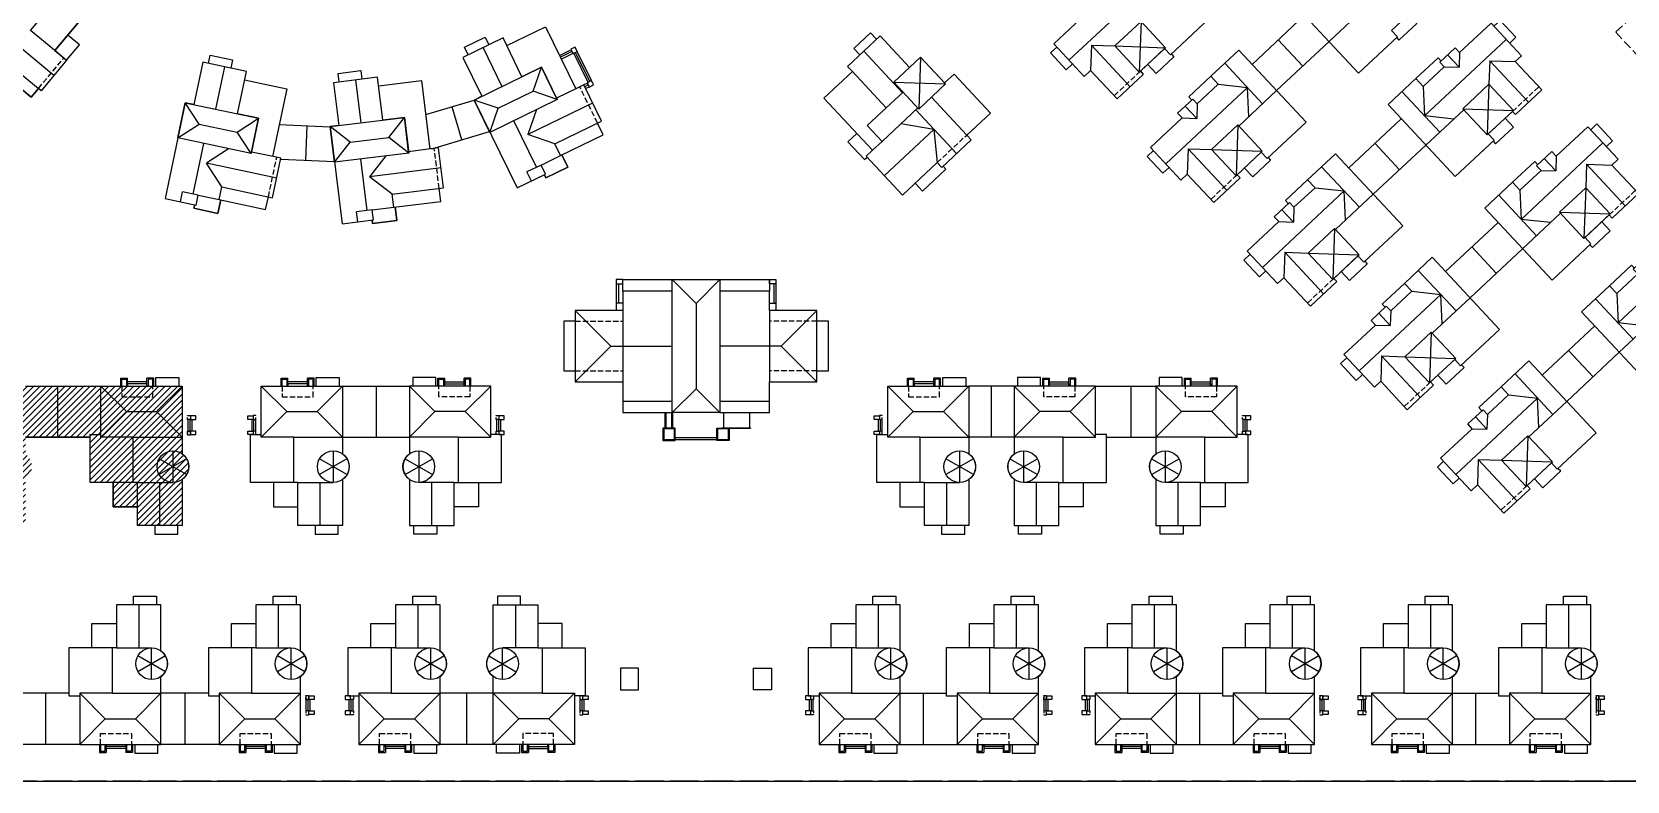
# Model space of a CAD drawing. Extents: x -34815 to 81416, y -425322 to 67478.
# Drawn here: x 2161 to 4911, y -183265 to -181974 of the extents above; entities that cross this region are included whole.
import ezdxf

# ---------------------------------------------------------------- set-up
doc = ezdxf.new("R2010")
doc.units = 0
doc.header["$LTSCALE"] = 1000
doc.header["$MEASUREMENT"] = 0
doc.linetypes.add('DASH', pattern=[0.35, 0.25, -0.1])
doc.linetypes.add('DOTE', pattern=[2.42, 2, -0.2, 0.02, -0.2])
doc.layers.add('WALL', color=2, linetype='Continuous', lineweight=25)
doc.layers.add('坯担层', color=7, linetype='Continuous')

# ---------------------------------------------------------------- blocks, each defined once
blk = doc.blocks.new('jhjuuoiuo')
at = {"color": 5, "linetype": 'DASH', "ltscale": 5}
for p, q in [((527267, 378600), (513530, 365765)), ((513530, 365765), (540359, 337048))]:
    blk.add_line(p, q, dxfattribs=at)
at = {"color": 1, "linetype": 'DOTE', "ltscale": 2}
blk.add_line((642529, 261687), (179160, 261687), dxfattribs=at)
at = {"color": 9, "linetype": 'Continuous'}
blk.add_line((274360, 261687), (551860, 261687), dxfattribs=at)
at = {"layer": 'WALL', "color": 5}
for p, q in [((440630, 363961), (440510, 360428)), ((446023, 358189), (440630, 363961)), ((440630, 363961), (443880, 363851)), ((368290, 363299), (366700, 362522)), ((368408, 363057), (366818, 362279)), ((368527, 362814), (366937, 362037)), ((370638, 358793), (368659, 362840)), ((370880, 358911), (368902, 362958)), ((371123, 359030), (369144, 363077)), ((496025, 361796), (495915, 358546)), ((501418, 356024), (496025, 361796)), ((496025, 361796), (499559, 361676)), ((370547, 358682), (370035, 358431)), ((370158, 358180), (370670, 358430)), ((370277, 357937), (370789, 358187)), ((370547, 358682), (370789, 358187)), ((454079, 349567), (453959, 346033)), ((459472, 343794), (454079, 349567)), ((454079, 349567), (457329, 349456)), ((509474, 347401), (509364, 344151)), ((514867, 341629), (509474, 347401)), ((509474, 347401), (513008, 347281)), ((467528, 335172), (467408, 331638)), ((472921, 329399), (467528, 335172)), ((467528, 335172), (470778, 335061)), ((480977, 320777), (480857, 317243)), ((486370, 315004), (480977, 320777)), ((480977, 320777), (484227, 320666)), ((306610, 316587), (306610, 317697)), ((309310, 316587), (309310, 317697)), ((328910, 316587), (328910, 317697)), ((331610, 316587), (331610, 317697)), ((350710, 316587), (350710, 317697)), ((353410, 316587), (353410, 317697)), ((416010, 316587), (416010, 317697)), ((418710, 316587), (418710, 317697)), ((434810, 316587), (434810, 317697)), ((437510, 316587), (437510, 317697)), ((454510, 316587), (454510, 317697)), ((457210, 316587), (457210, 317697)), ((302910, 316587), (306460, 313037)), ((314210, 316587), (310660, 313037)), ((325210, 316587), (328760, 313037)), ((336510, 316587), (332960, 313037)), ((345810, 316587), (349360, 313037)), ((357110, 316587), (353560, 313037)), ((412310, 316587), (415860, 313037)), ((423610, 316587), (420060, 313037)), ((429910, 316587), (433460, 313037)), ((441210, 316587), (437660, 313037)), ((449610, 316587), (453160, 313037)), ((460910, 316587), (457360, 313037)), ((302910, 309487), (306460, 313037)), ((314210, 309487), (310660, 313037)), ((325210, 309487), (328760, 313037)), ((336510, 309487), (332960, 313037)), ((345810, 309487), (349360, 313037)), ((357110, 309487), (353560, 313037)), ((381375, 310737), (381375, 312887)), ((381495, 310737), (381495, 312887)), ((382315, 310737), (382315, 312887)), ((382435, 310737), (382435, 312887)), ((412310, 309487), (415860, 313037)), ((423610, 309487), (420060, 313037)), ((429910, 309487), (433460, 313037)), ((441210, 309487), (437660, 313037)), ((449610, 309487), (453160, 313037)), ((460910, 309487), (457360, 313037)), ((315010, 311937), (315010, 310337)), ((315280, 311937), (315280, 310337)), ((315360, 311937), (316090, 311937)), ((315550, 311937), (315550, 310337)), ((324060, 311937), (323330, 311937)), ((323870, 311937), (323870, 310337)), ((324140, 311937), (324140, 310337)), ((324410, 311937), (324410, 310337)), ((357910, 311937), (357910, 310337)), ((358180, 311937), (358180, 310337)), ((358260, 311937), (358990, 311937)), ((358450, 311937), (358450, 310337)), ((389235, 310797), (393235, 310797)), ((389235, 310737), (393235, 310737)), ((411160, 311937), (410430, 311937)), ((410970, 311937), (410970, 310337)), ((411240, 311937), (411240, 310337)), ((411510, 311937), (411510, 310337)), ((461710, 311937), (461710, 310337)), ((461980, 311937), (461980, 310337)), ((462060, 311937), (462790, 311937)), ((462250, 311937), (462250, 310337)), ((382760, 309437), (388560, 309437)), ((382760, 309137), (388560, 309137)), ((494426, 306382), (494305, 302848)), ((499819, 300609), (494426, 306382)), ((494426, 306382), (497676, 306271)), ((377660, 277376), (375160, 277376)), ((375160, 277376), (375160, 274376)), ((377660, 274376), (377660, 277376)), ((393660, 274376), (393660, 277376)), ((393660, 277376), (396160, 277376)), ((396160, 277376), (396160, 274376)), ((299960, 273887), (303510, 270337)), ((311260, 273887), (307710, 270337)), ((319360, 273887), (322910, 270337)), ((330660, 273887), (327110, 270337)), ((331460, 271437), (331460, 273037)), ((331730, 271437), (331730, 273037)), ((332000, 271437), (332000, 273037)), ((337420, 271437), (337420, 273037)), ((337690, 271437), (337690, 273037)), ((337960, 271437), (337960, 273037)), ((338760, 273887), (342310, 270337)), ((350060, 273887), (346510, 270337)), ((357460, 273887), (361010, 270337)), ((368760, 273887), (365210, 270337)), ((369560, 271437), (369560, 273037)), ((369830, 271437), (369830, 273037)), ((370100, 271437), (370100, 273037)), ((375160, 274376), (377660, 274376)), ((396160, 274376), (393660, 274376)), ((401420, 271437), (401420, 273037)), ((401690, 271437), (401690, 273037)), ((401960, 271437), (401960, 273037)), ((402760, 273887), (406310, 270337)), ((414060, 273887), (410510, 270337)), ((421960, 273887), (425510, 270337)), ((433260, 273887), (429710, 270337)), ((434060, 271437), (434060, 273037)), ((434330, 271437), (434330, 273037)), ((434600, 271437), (434600, 273037)), ((439820, 271437), (439820, 273037)), ((440090, 271437), (440090, 273037)), ((440360, 271437), (440360, 273037)), ((441160, 273887), (444710, 270337)), ((452460, 273887), (448910, 270337)), ((460360, 273887), (463910, 270337)), ((471660, 273887), (468110, 270337)), ((472460, 271437), (472460, 273037)), ((472730, 271437), (472730, 273037)), ((473000, 271437), (473000, 273037)), ((478220, 271437), (478220, 273037)), ((478490, 271437), (478490, 273037)), ((478760, 271437), (478760, 273037)), ((479560, 273887), (483110, 270337)), ((490860, 273887), (487310, 270337)), ((498760, 273887), (502310, 270337)), ((510060, 273887), (506510, 270337)), ((510860, 271437), (510860, 273037)), ((511130, 271437), (511130, 273037)), ((511400, 271437), (511400, 273037)), ((331810, 271437), (332540, 271437)), ((337610, 271437), (336880, 271437)), ((369910, 271437), (370640, 271437)), ((401610, 271437), (400880, 271437)), ((434410, 271437), (435140, 271437)), ((440010, 271437), (439280, 271437)), ((472810, 271437), (473540, 271437)), ((478410, 271437), (477680, 271437)), ((511210, 271437), (511940, 271437)), ((299960, 266787), (303510, 270337)), ((311260, 266787), (307710, 270337)), ((319360, 266787), (322910, 270337)), ((330660, 266787), (327110, 270337)), ((338760, 266787), (342310, 270337)), ((350060, 266787), (346510, 270337)), ((357460, 266787), (361010, 270337)), ((368760, 266787), (365210, 270337)), ((402760, 266787), (406310, 270337)), ((414060, 266787), (410510, 270337)), ((421960, 266787), (425510, 270337)), ((433260, 266787), (429710, 270337)), ((441160, 266787), (444710, 270337)), ((452460, 266787), (448910, 270337)), ((460360, 266787), (463910, 270337)), ((471660, 266787), (468110, 270337)), ((479560, 266787), (483110, 270337)), ((490860, 266787), (487310, 270337)), ((498760, 266787), (502310, 270337)), ((510060, 266787), (506510, 270337)), ((303660, 266787), (303660, 265677)), ((306360, 266787), (306360, 265677)), ((323060, 266787), (323060, 265677)), ((325760, 266787), (325760, 265677)), ((342460, 266787), (342460, 265677)), ((345160, 266787), (345160, 265677)), ((362360, 266787), (362360, 265677)), ((365060, 266787), (365060, 265677)), ((406460, 266787), (406460, 265677)), ((409160, 266787), (409160, 265677)), ((425660, 266787), (425660, 265677)), ((428360, 266787), (428360, 265677)), ((444860, 266787), (444860, 265677)), ((447560, 266787), (447560, 265677)), ((464060, 266787), (464060, 265677)), ((466760, 266787), (466760, 265677)), ((483260, 266787), (483260, 265677)), ((485960, 266787), (485960, 265677)), ((502460, 266787), (502460, 265677)), ((505160, 266787), (505160, 265677))]:
    blk.add_line(p, q, dxfattribs=at)
for points in [[(486110, 376071), (486987, 376891), (482754, 381421), (478370, 377325), (477755, 377982), (475636, 376003), (476251, 375345), (473328, 372614), (472304, 373710), (468431, 370092), (477784, 360081), (483191, 365133), (482372, 366010), (485733, 369150), (486143, 368712), (489796, 372125), (486110, 376071)], [(295862, 377416), (295102, 378050), (291259, 373443), (290107, 374403), (285432, 368797), (286123, 368221), (282472, 363843), (287694, 359488), (288591, 360563), (293199, 356720), (294223, 357949)], [(294223, 357949), (293199, 356720), (288591, 360563), (287694, 359488), (282472, 363843), (286123, 368221), (285432, 368797), (290107, 374403), (291259, 373443), (295102, 378050), (295862, 377416), (296247, 377877), (299487, 375174), (299103, 374714), (299863, 374079), (298775, 372774), (302154, 369956), (296517, 363198), (298130, 361853), (294607, 357629), (294223, 357949)], [(440510, 360428), (439633, 359609), (435400, 364139), (439784, 368235), (439170, 368893), (441289, 370873), (441903, 370215), (444826, 372946), (443802, 374042), (447675, 377660), (457028, 367649), (451620, 362598), (450801, 363474), (447440, 360334), (447850, 359896), (444196, 356482), (440510, 360428)], [(297746, 362173), (296517, 363198), (302154, 369956), (298775, 372774), (299863, 374079), (299103, 374714)], [(296517, 363198), (293138, 366016), (297686, 371468)], [(437516, 361874), (448879, 372490)], [(478949, 369381), (473688, 364466)], [(483052, 365004), (483394, 364638), (485878, 366959), (484717, 368202)], [(359350, 363894), (364741, 366529), (368957, 357904)], [(447534, 367265), (447294, 360197)], [(462967, 361292), (470274, 368119)], [(499559, 361676), (500436, 362496), (496203, 367026), (491819, 362930), (491204, 363587), (489085, 361608), (489700, 360950), (486777, 358219), (485753, 359315), (481880, 355697), (491233, 345686), (496640, 350738), (495821, 351615), (499182, 354756), (499592, 354317), (503245, 357731), (499559, 361676)], [(498794, 364253), (499663, 365065), (497479, 367404), (496609, 366591)], [(296369, 359741), (291377, 363904)], [(298130, 361853), (299917, 363995), (298304, 365340)], [(360783, 344113), (364736, 346046), (364121, 347303), (366816, 348621), (366026, 350238), (372494, 353400), (370035, 358431), (369029, 357939), (366262, 356587), (364154, 360899), (361458, 359582), (358823, 364972), (353253, 362249), (355888, 356859), (354810, 356332), (360783, 344113)], [(353972, 362600), (353445, 363678), (356320, 365084), (356847, 364006)], [(409329, 348540), (414381, 343133), (419203, 347638), (419818, 346981), (423910, 350804), (423295, 351461), (426584, 354533), (421532, 359941), (420216, 358712), (416871, 362292), (415337, 360859), (411241, 365243), (406710, 361010), (407393, 360280), (403447, 356593), (410206, 349359), (409329, 348540), (414381, 343133)], [(410758, 364792), (409939, 365669), (407601, 363485), (408420, 362608)], [(443880, 363851), (450947, 363611)], [(466381, 357639), (473688, 364466)], [(466621, 364706), (470034, 361052)], [(498319, 364761), (486957, 354145)], [(288591, 360563), (289616, 361792), (294223, 357949)], [(311830, 342651), (316135, 341740), (316424, 343110), (319359, 342489), (319732, 344250), (326776, 342759), (327936, 348238), (326840, 348469), (323827, 349107), (324820, 353803), (321885, 354424), (323128, 360294), (317062, 361578), (315820, 355708), (314646, 355956), (311830, 342651)], [(317845, 361412), (318093, 362586), (321224, 361924), (320975, 360750)], [(356038, 363610), (358673, 358220)], [(408975, 363127), (414369, 357354)], [(416871, 362292), (416626, 355084)], [(437991, 361366), (437121, 360554), (434937, 362892), (435806, 363704)], [(451759, 362727), (452101, 362362), (449616, 360041), (448456, 361283)], [(453959, 346033), (453082, 345214), (448849, 349744), (453233, 353840), (452619, 354498), (454738, 356478), (455352, 355820), (458275, 358551), (457251, 359647), (461124, 363265), (470477, 353254), (465069, 348203), (464250, 349079), (460889, 345939), (461299, 345501), (457645, 342087), (453959, 346033)], [(489204, 361788), (488829, 362189), (485753, 359315)], [(490145, 362598), (491749, 360880)], [(491819, 362930), (491749, 360880)], [(320095, 360936), (318853, 355066)], [(336446, 339146), (340813, 339686), (340641, 341076), (343618, 341444), (343397, 343230), (350543, 344114), (349856, 349672), (348744, 349534), (345687, 349156), (345098, 353920), (342121, 353552), (341384, 359506), (335231, 358745), (335968, 352791), (334777, 352643), (336446, 339146)], [(336025, 358844), (335878, 360034), (339054, 360427), (339201, 359236)], [(366350, 356407), (363006, 357555), (364154, 360899)], [(407393, 360280), (412103, 355238), (409473, 352780), (411521, 350588), (410206, 349359)], [(454550, 356372), (454175, 356773), (457251, 359647)], [(459188, 361456), (464444, 355830)], [(489700, 360950), (491749, 360880)], [(322879, 359120), (328749, 357878), (326762, 348486)], [(338308, 359126), (339044, 353171)], [(341532, 358315), (347486, 359052), (348665, 349525)], [(358154, 355184), (363006, 357555)], [(412103, 355238), (414442, 357422)], [(413145, 358811), (420353, 358566)], [(450965, 347479), (462328, 358095)], [(458275, 358551), (462328, 358095)], [(461120, 352723), (466381, 357639)], [(462508, 354020), (462328, 358095)], [(483816, 357506), (489073, 351880)], [(486777, 358219), (486957, 354145)], [(495915, 358546), (495675, 351479)], [(313610, 351065), (316574, 352993), (314646, 355956)], [(348072, 354312), (354818, 356317)], [(353104, 350800), (351737, 355401)], [(357006, 351840), (358154, 355184), (354810, 356332)], [(371265, 355916), (362281, 351524)], [(363475, 355002), (362281, 351524)], [(411521, 350588), (416490, 355230)], [(421864, 348892), (416197, 354957)], [(423295, 351461), (418380, 356722)], [(453678, 355488), (455283, 353771)], [(455352, 355820), (455283, 353771)], [(492398, 354986), (487137, 350071)], [(492261, 355132), (499328, 354892)], [(316574, 352993), (321857, 351875)], [(323785, 348911), (321857, 351875), (324820, 353803)], [(327702, 352929), (334779, 352627)], [(331544, 352765), (331339, 347969)], [(345712, 348958), (342924, 351132), (345098, 353920)], [(363492, 346996), (360330, 353465)], [(366816, 348621), (372746, 351520), (371955, 353137)], [(418723, 352253), (414151, 353046)], [(453233, 353840), (455283, 353771)], [(460983, 352870), (460743, 345803)], [(476416, 346897), (483723, 353724)], [(491009, 353689), (486957, 354145)], [(496501, 350609), (496843, 350243), (499327, 352564), (498166, 353807)], [(512243, 349858), (513112, 350671), (510927, 353009), (510058, 352196)], [(335390, 347681), (337565, 350469), (334777, 352643)], [(337565, 350469), (342924, 351132)], [(348919, 349556), (356955, 351944)], [(366026, 350238), (362281, 351524)], [(408014, 351705), (406772, 350544), (409093, 348060), (409458, 348401)], [(411855, 345836), (418723, 352253)], [(418723, 352253), (419203, 347638)], [(513008, 347281), (513885, 348101), (509652, 352631), (505268, 348535), (504653, 349193), (502534, 347213), (503149, 346555), (500226, 343824), (499202, 344920), (495329, 341302), (504682, 331291), (510089, 336343), (509270, 337220), (512631, 340361), (513041, 339922), (516694, 343336), (513008, 347281)], [(315740, 343255), (317230, 350299)], [(320654, 349574), (317573, 347569)], [(342536, 348565), (340275, 345666)], [(367005, 348713), (367839, 347006), (364785, 345513), (364565, 345962)], [(364565, 345962), (364785, 345513), (367839, 347006), (367005, 348713)], [(451440, 346971), (450570, 346159), (448386, 348497), (449255, 349310)], [(457329, 349456), (464396, 349216)], [(465208, 348332), (465550, 347967), (463065, 345646), (461905, 346888)], [(467408, 331638), (466531, 330819), (462298, 335349), (466682, 339445), (466068, 340103), (468187, 342083), (468801, 341425), (471724, 344156), (470700, 345252), (474573, 348870), (483926, 338860), (478518, 333808), (477699, 334684), (474338, 331544), (474748, 331106), (471094, 327692), (467408, 331638)], [(479830, 343244), (487137, 350071)], [(480070, 350311), (483483, 346657)], [(511768, 350366), (500406, 339750)], [(505268, 348535), (505198, 346485)], [(327356, 345498), (317573, 347569)], [(319732, 344250), (317573, 347569)], [(327910, 348116), (335376, 347797)], [(339946, 340990), (339062, 348135)], [(350199, 346893), (340275, 345666)], [(364121, 347303), (362145, 346337)], [(362760, 345080), (362145, 346337)], [(420008, 347158), (420410, 346727), (417159, 343689), (416142, 344778)], [(472636, 347061), (477893, 341435)], [(502653, 347393), (502278, 347794), (499202, 344920)], [(503149, 346555), (505198, 346485)], [(503594, 348203), (505198, 346485)], [(343397, 343230), (340275, 345666)], [(343618, 341444), (350168, 342254), (349947, 344041)], [(467999, 341977), (467624, 342378), (470700, 345252)], [(471724, 344156), (475777, 343700)], [(500226, 343824), (500406, 339750)], [(509364, 344151), (509124, 337084)], [(313982, 342195), (314272, 343565)], [(316424, 343110), (314272, 343565)], [(319565, 342445), (319172, 340586), (315845, 341290), (315949, 341779)], [(315949, 341779), (315845, 341290), (319172, 340586), (319565, 342445)], [(319359, 342489), (325816, 341122), (326189, 342883)], [(464414, 333084), (475777, 343700)], [(474569, 338328), (479830, 343244)], [(475957, 339626), (475777, 343700)], [(497265, 343111), (502522, 337485)], [(340641, 341076), (338458, 340806)], [(338630, 339416), (338458, 340806)], [(343827, 341470), (344060, 339584), (340686, 339167), (340624, 339663)], [(340624, 339663), (340686, 339167), (344060, 339584), (343827, 341470)], [(466682, 339445), (468732, 339376)], [(467127, 341093), (468732, 339376)], [(468801, 341425), (468732, 339376)], [(504458, 339294), (500406, 339750)], [(505847, 340591), (500586, 335676)], [(505710, 340737), (512777, 340497)], [(509950, 336214), (510292, 335848), (512776, 338169), (511615, 339412)], [(474432, 338475), (474192, 331408)], [(489865, 332502), (497172, 339329)], [(526457, 332886), (527334, 333706), (523101, 338236), (518717, 334140), (518102, 334798), (515983, 332818), (516598, 332160), (513675, 329429), (512651, 330525), (508778, 326907), (518131, 316896), (523538, 321948), (522719, 322825), (526080, 325966), (526490, 325527), (530143, 328941), (526457, 332886)], [(470778, 335061), (477845, 334821)], [(493279, 328849), (500586, 335676)], [(493519, 335916), (496932, 332262)], [(525217, 335971), (513855, 325355)], [(464889, 332576), (464019, 331764), (461835, 334102), (462704, 334915)], [(478657, 333937), (478999, 333572), (476514, 331251), (475354, 332493)], [(480857, 317243), (479980, 316424), (475747, 320954), (480131, 325050), (479517, 325708), (481636, 327688), (482250, 327030), (485173, 329761), (484149, 330857), (488022, 334475), (497375, 324465), (491967, 319413), (491148, 320290), (487787, 317149), (488197, 316711), (484543, 313297), (480857, 317243)], [(516102, 332999), (515727, 333400), (512651, 330525)], [(374560, 330787), (374560, 328087)], [(374860, 330787), (374860, 328087)], [(375460, 329787), (375460, 331387), (382335, 331387)], [(382335, 331387), (385660, 328062), (388985, 331387)], [(388985, 331387), (395860, 331387), (395860, 329787)], [(396460, 330787), (396460, 328087)], [(396760, 330787), (396760, 328087)], [(481448, 327582), (481073, 327983), (484149, 330857)], [(486085, 332666), (491342, 327040)], [(382335, 329787), (375460, 329787), (375460, 327087), (368860, 327087), (368860, 317187), (375460, 317187), (375460, 314487), (382335, 314487)], [(388985, 314487), (395860, 314487), (395860, 317187), (402460, 317187), (402460, 327087), (395860, 327087), (395860, 329787), (388985, 329787)], [(477863, 318689), (489226, 329305)], [(485173, 329761), (489226, 329305)], [(488018, 323933), (493279, 328849)], [(489406, 325231), (489226, 329305)], [(510714, 328716), (515971, 323090)], [(513675, 329429), (513855, 325355)], [(368860, 317187), (373810, 322137), (368860, 327087)], [(375460, 328087), (374560, 328087), (374560, 327087)], [(375460, 327087), (375460, 317187)], [(385660, 328062), (385660, 316212)], [(395860, 328087), (396760, 328087), (396760, 327087)], [(395860, 327087), (395860, 317187)], [(402460, 317187), (397510, 322137), (402460, 327087)], [(480576, 326698), (482181, 324981)], [(482250, 327030), (482181, 324981)], [(519296, 326196), (514035, 321281)], [(368860, 325587), (367260, 325587), (367260, 318687), (368860, 318687)], [(402460, 318687), (404060, 318687), (404060, 325587), (402460, 325587)], [(480131, 325050), (482181, 324981)], [(487881, 324080), (487641, 317013)], [(503314, 318107), (510621, 324934)], [(517907, 324899), (513855, 325355)], [(373810, 322137), (382335, 322137)], [(397510, 322137), (388985, 322137)], [(478338, 318181), (477468, 317369), (475284, 319707), (476153, 320520)], [(484227, 320666), (491294, 320426)], [(492106, 319542), (492448, 319177), (489963, 316856), (488803, 318098)], [(494305, 302848), (493429, 302029), (489196, 306559), (493580, 310655), (492966, 311313), (495085, 313293), (495699, 312635), (498622, 315366), (497598, 316462), (501471, 320080), (510824, 310070), (505416, 305018), (504597, 305895), (501236, 302754), (501646, 302316), (497992, 298902), (494305, 302848)], [(506728, 314454), (514035, 321281)], [(506968, 321521), (510381, 317867)], [(305660, 316587), (305660, 317697), (306610, 317697)], [(305810, 316587), (305810, 317547), (306460, 317547), (306460, 316587)], [(310260, 316587), (310260, 317697), (309310, 317697)], [(310110, 316587), (310110, 317547), (309460, 317547), (309460, 316587)], [(327960, 316587), (327960, 317697), (328910, 317697)], [(328110, 316587), (328110, 317547), (328760, 317547), (328760, 316587)], [(332560, 316587), (332560, 317697), (331610, 317697)], [(332410, 316587), (332410, 317547), (331760, 317547), (331760, 316587)], [(349760, 316587), (349760, 317697), (350710, 317697)], [(349910, 316587), (349910, 317547), (350560, 317547), (350560, 316587)], [(354360, 316587), (354360, 317697), (353410, 317697)], [(354210, 316587), (354210, 317547), (353560, 317547), (353560, 316587)], [(415060, 316587), (415060, 317697), (416010, 317697)], [(415210, 316587), (415210, 317547), (415860, 317547), (415860, 316587)], [(419660, 316587), (419660, 317697), (418710, 317697)], [(419510, 316587), (419510, 317547), (418860, 317547), (418860, 316587)], [(433860, 316587), (433860, 317697), (434810, 317697)], [(434010, 316587), (434010, 317547), (434660, 317547), (434660, 316587)], [(438460, 316587), (438460, 317697), (437510, 317697)], [(438310, 316587), (438310, 317547), (437660, 317547), (437660, 316587)], [(453560, 316587), (453560, 317697), (454510, 317697)], [(453710, 316587), (453710, 317547), (454360, 317547), (454360, 316587)], [(458160, 316587), (458160, 317697), (457210, 317697)], [(458010, 316587), (458010, 317547), (457360, 317547), (457360, 316587)], [(499534, 318271), (504791, 312645)], [(292410, 316587), (302910, 316587)], [(296910, 309487), (296910, 316587)], [(309310, 317157), (306610, 317157)], [(309310, 316587), (309310, 316887), (306610, 316887), (306610, 316587)], [(331610, 317157), (328910, 317157)], [(331610, 316587), (331610, 316887), (328910, 316887), (328910, 316587)], [(336510, 316587), (345810, 316587)], [(341160, 316587), (341160, 309487)], [(350710, 317157), (353410, 317157)], [(350710, 316587), (350710, 316887), (353410, 316887), (353410, 316587)], [(382335, 312887), (385660, 316212), (388985, 312887)], [(418710, 317157), (416010, 317157)], [(418710, 316587), (418710, 316887), (416010, 316887), (416010, 316587)], [(429910, 316587), (423610, 316587)], [(426760, 309487), (426760, 316587)], [(434810, 317157), (437510, 317157)], [(434810, 316587), (434810, 316887), (437510, 316887), (437510, 316587)], [(441210, 316587), (449610, 316587)], [(446160, 309487), (446160, 316587)], [(454510, 317157), (457210, 317157)], [(454510, 316587), (454510, 316887), (457210, 316887), (457210, 316587)], [(494896, 313187), (494522, 313588), (497598, 316462)], [(498622, 315366), (502675, 314910)], [(375460, 314487), (375460, 312887), (382335, 312887)], [(388985, 312887), (395860, 312887), (395860, 314487)], [(389535, 310797), (389535, 312887)], [(393135, 310797), (393135, 312887)], [(491312, 304294), (502675, 314910)], [(501466, 309539), (506728, 314454)], [(502855, 310836), (502675, 314910)], [(381160, 310637), (381060, 310737)], [(382660, 310637), (382760, 310737)], [(388660, 310637), (388560, 310737)], [(389235, 310797), (389235, 310737)], [(390160, 310637), (390260, 310737)], [(393235, 310797), (393235, 310737)], [(493580, 310655), (495630, 310586)], [(494025, 312303), (495630, 310586)], [(495699, 312635), (495630, 310586)], [(292410, 309487), (301410, 309487)], [(336510, 309487), (345810, 309487)], [(381160, 309137), (381060, 309037)], [(382660, 309137), (382760, 309037)], [(388660, 309137), (388560, 309037)], [(390160, 309137), (390260, 309037)], [(429910, 309487), (423610, 309487)], [(442710, 309487), (449610, 309487)], [(501330, 309685), (501090, 302618)], [(491787, 303786), (490917, 302974), (488733, 305312), (489602, 306125)], [(497676, 306271), (504743, 306031)], [(505555, 305147), (505897, 304782), (503412, 302461), (502252, 303703)], [(307460, 286187), (307460, 287387), (310660, 287387), (310660, 286187)], [(308160, 286187), (308160, 280187)], [(326860, 286187), (326860, 287387), (330060, 287387), (330060, 286187)], [(327560, 286187), (327560, 280187)], [(346260, 286187), (346260, 287387), (349460, 287387), (349460, 286187)], [(346960, 286187), (346960, 280187)], [(361260, 286187), (361260, 287387), (358060, 287387), (358060, 286187)], [(360560, 286187), (360560, 280187)], [(410260, 286187), (410260, 287387), (413460, 287387), (413460, 286187)], [(410960, 286187), (410960, 280187)], [(429460, 286187), (429460, 287387), (432660, 287387), (432660, 286187)], [(430160, 286187), (430160, 280187)], [(448660, 286187), (448660, 287387), (451860, 287387), (451860, 286187)], [(449360, 286187), (449360, 280187)], [(467860, 286187), (467860, 287387), (471060, 287387), (471060, 286187)], [(468560, 286187), (468560, 280187)], [(487060, 286187), (487060, 287387), (490260, 287387), (490260, 286187)], [(487760, 286187), (487760, 280187)], [(506260, 286187), (506260, 287387), (509460, 287387), (509460, 286187)], [(506960, 286187), (506960, 280187)], [(301660, 280187), (301660, 283587), (305060, 283587)], [(321060, 280187), (321060, 283587), (324460, 283587)], [(340460, 280187), (340460, 283587), (343860, 283587)], [(367060, 280187), (367060, 283587), (363660, 283587)], [(404460, 280187), (404460, 283587), (407860, 283587)], [(423660, 280187), (423660, 283587), (427060, 283587)], [(442860, 280187), (442860, 283587), (446260, 283587)], [(462060, 280187), (462060, 283587), (465460, 283587)], [(481260, 280187), (481260, 283587), (484660, 283587)], [(500460, 280187), (500460, 283587), (503860, 283587)], [(305060, 280187), (309960, 280187)], [(309960, 275787), (309960, 280187)], [(324460, 280187), (329360, 280187)], [(329360, 275787), (329360, 280187)], [(343860, 280187), (348760, 280187)], [(348760, 275787), (348760, 280187)], [(363660, 280187), (358760, 280187)], [(358760, 275787), (358760, 280187)], [(407860, 280187), (412760, 280187)], [(412760, 275787), (412760, 280187)], [(427060, 280187), (431960, 280187)], [(431960, 275787), (431960, 280187)], [(446260, 280187), (451160, 280187)], [(451160, 275787), (451160, 280187)], [(465460, 280187), (470360, 280187)], [(470360, 275787), (470360, 280187)], [(484660, 280187), (489560, 280187)], [(489560, 275787), (489560, 280187)], [(503860, 280187), (508760, 280187)], [(508760, 275787), (508760, 280187)], [(311866, 276887), (308055, 279087)], [(311866, 279087), (308055, 276887)], [(331266, 276887), (327455, 279087)], [(331266, 279087), (327455, 276887)], [(350666, 276887), (346855, 279087)], [(350666, 279087), (346855, 276887)], [(356855, 276887), (360666, 279087)], [(356855, 279087), (360666, 276887)], [(414666, 276887), (410855, 279087)], [(414666, 279087), (410855, 276887)], [(433866, 276887), (430055, 279087)], [(433866, 279087), (430055, 276887)], [(453066, 276887), (449255, 279087)], [(453066, 279087), (449255, 276887)], [(472266, 276887), (468455, 279087)], [(472266, 279087), (468455, 276887)], [(491466, 276887), (487655, 279087)], [(491466, 279087), (487655, 276887)], [(510666, 276887), (506855, 279087)], [(510666, 279087), (506855, 276887)], [(298460, 273887), (291860, 273887)], [(295210, 273887), (295210, 266787)], [(304460, 273887), (311260, 273887)], [(317860, 273887), (311260, 273887)], [(314560, 273887), (314560, 266787)], [(323860, 273887), (330660, 273887)], [(331410, 273537), (331410, 273587), (331810, 273587), (331810, 273037), (331410, 273037), (331410, 273337)], [(331410, 273537), (331410, 273037), (331810, 273037), (331810, 273537)], [(338010, 273537), (338010, 273037), (337610, 273037), (337610, 273537)], [(343260, 273887), (350060, 273887)], [(357460, 273887), (350060, 273887)], [(353760, 273887), (353760, 266787)], [(364260, 273887), (357460, 273887)], [(369510, 273537), (369510, 273037), (369910, 273037), (369910, 273537)], [(402010, 273537), (402010, 273037), (401610, 273037), (401610, 273537)], [(407260, 273887), (414060, 273887)], [(414060, 273887), (420460, 273887)], [(417260, 273887), (417260, 266787)], [(426460, 273887), (433260, 273887)], [(434010, 273537), (434010, 273587), (434410, 273587), (434410, 273037), (434010, 273037), (434010, 273337)], [(434010, 273537), (434010, 273037), (434410, 273037), (434410, 273537)], [(440410, 273537), (440410, 273037), (440010, 273037), (440010, 273537)], [(445660, 273887), (452460, 273887)], [(452460, 273887), (458860, 273887)], [(455660, 273887), (455660, 266787)], [(464860, 273887), (471660, 273887)], [(472410, 273537), (472410, 273587), (472810, 273587), (472810, 273037), (472410, 273037), (472410, 273337)], [(472410, 273537), (472410, 273037), (472810, 273037), (472810, 273537)], [(478810, 273537), (478810, 273037), (478410, 273037), (478410, 273537)], [(484060, 273887), (490860, 273887)], [(490860, 273887), (497260, 273887)], [(494060, 273887), (494060, 266787)], [(503260, 273887), (510060, 273887)], [(510810, 273537), (510810, 273587), (511210, 273587), (511210, 273037), (510810, 273037), (510810, 273337)], [(510810, 273537), (510810, 273037), (511210, 273037), (511210, 273537)], [(331410, 270937), (331410, 270887), (331810, 270887), (331810, 271437), (331410, 271437), (331410, 271137)], [(338010, 270937), (338010, 270887), (337610, 270887), (337610, 271437), (338010, 271437), (338010, 271137)], [(369510, 270937), (369510, 270887), (369910, 270887), (369910, 271437), (369510, 271437), (369510, 271137)], [(402010, 270937), (402010, 270887), (401610, 270887), (401610, 271437), (402010, 271437), (402010, 271137)], [(434010, 270937), (434010, 270887), (434410, 270887), (434410, 271437), (434010, 271437), (434010, 271137)], [(440410, 270937), (440410, 270887), (440010, 270887), (440010, 271437), (440410, 271437), (440410, 271137)], [(472410, 270937), (472410, 270887), (472810, 270887), (472810, 271437), (472410, 271437), (472410, 271137)], [(478810, 270937), (478810, 270887), (478410, 270887), (478410, 271437), (478810, 271437), (478810, 271137)], [(510810, 270937), (510810, 270887), (511210, 270887), (511210, 271437), (510810, 271437), (510810, 271137)], [(303510, 270337), (307710, 270337)], [(322910, 270337), (327110, 270337)], [(342310, 270337), (346510, 270337)], [(365210, 270337), (361010, 270337)], [(406310, 270337), (410510, 270337)], [(425510, 270337), (429710, 270337)], [(444710, 270337), (448910, 270337)], [(463910, 270337), (468110, 270337)], [(483110, 270337), (487310, 270337)], [(502310, 270337), (506510, 270337)], [(299960, 266787), (291860, 266787)], [(302710, 266787), (302710, 265677), (303660, 265677)], [(302860, 266787), (302860, 265827), (303510, 265827), (303510, 266787)], [(306360, 266787), (306360, 266487), (303660, 266487), (303660, 266787)], [(306360, 266217), (303660, 266217)], [(307310, 266787), (307310, 265677), (306360, 265677)], [(307160, 266787), (307160, 265827), (306510, 265827), (306510, 266787)], [(307602, 266787), (307602, 265587), (310802, 265587), (310802, 266787)], [(319360, 266787), (311260, 266787)], [(322110, 266787), (322110, 265677), (323060, 265677)], [(322260, 266787), (322260, 265827), (322910, 265827), (322910, 266787)], [(325760, 266787), (325760, 266487), (323060, 266487), (323060, 266787)], [(325760, 266217), (323060, 266217)], [(326710, 266787), (326710, 265677), (325760, 265677)], [(326560, 266787), (326560, 265827), (325910, 265827), (325910, 266787)], [(327002, 266787), (327002, 265587), (330202, 265587), (330202, 266787)], [(341510, 266787), (341510, 265677), (342460, 265677)], [(341660, 266787), (341660, 265827), (342310, 265827), (342310, 266787)], [(345160, 266787), (345160, 266487), (342460, 266487), (342460, 266787)], [(345160, 266217), (342460, 266217)], [(346110, 266787), (346110, 265677), (345160, 265677)], [(345960, 266787), (345960, 265827), (345310, 265827), (345310, 266787)], [(346402, 266787), (346402, 265587), (349602, 265587), (349602, 266787)], [(357460, 266787), (350060, 266787)], [(361119, 266787), (361119, 265587), (357919, 265587), (357919, 266787)], [(361410, 266787), (361410, 265677), (362360, 265677)], [(361560, 266787), (361560, 265827), (362210, 265827), (362210, 266787)], [(362360, 266787), (362360, 266487), (365060, 266487), (365060, 266787)], [(362360, 266217), (365060, 266217)], [(366010, 266787), (366010, 265677), (365060, 265677)], [(365860, 266787), (365860, 265827), (365210, 265827), (365210, 266787)], [(405510, 266787), (405510, 265677), (406460, 265677)], [(405660, 266787), (405660, 265827), (406310, 265827), (406310, 266787)], [(409160, 266787), (409160, 266487), (406460, 266487), (406460, 266787)], [(409160, 266217), (406460, 266217)], [(410110, 266787), (410110, 265677), (409160, 265677)], [(409960, 266787), (409960, 265827), (409310, 265827), (409310, 266787)], [(410402, 266787), (410402, 265587), (413602, 265587), (413602, 266787)], [(414060, 266787), (421960, 266787)], [(424710, 266787), (424710, 265677), (425660, 265677)], [(424860, 266787), (424860, 265827), (425510, 265827), (425510, 266787)], [(428360, 266787), (428360, 266487), (425660, 266487), (425660, 266787)], [(428360, 266217), (425660, 266217)], [(429310, 266787), (429310, 265677), (428360, 265677)], [(429160, 266787), (429160, 265827), (428510, 265827), (428510, 266787)], [(429602, 266787), (429602, 265587), (432802, 265587), (432802, 266787)], [(443910, 266787), (443910, 265677), (444860, 265677)], [(444060, 266787), (444060, 265827), (444710, 265827), (444710, 266787)], [(447560, 266787), (447560, 266487), (444860, 266487), (444860, 266787)], [(447560, 266217), (444860, 266217)], [(448510, 266787), (448510, 265677), (447560, 265677)], [(448360, 266787), (448360, 265827), (447710, 265827), (447710, 266787)], [(448802, 266787), (448802, 265587), (452002, 265587), (452002, 266787)], [(452460, 266787), (460360, 266787)], [(463110, 266787), (463110, 265677), (464060, 265677)], [(463260, 266787), (463260, 265827), (463910, 265827), (463910, 266787)], [(466760, 266787), (466760, 266487), (464060, 266487), (464060, 266787)], [(466760, 266217), (464060, 266217)], [(467710, 266787), (467710, 265677), (466760, 265677)], [(467560, 266787), (467560, 265827), (466910, 265827), (466910, 266787)], [(468002, 266787), (468002, 265587), (471202, 265587), (471202, 266787)], [(482310, 266787), (482310, 265677), (483260, 265677)], [(482460, 266787), (482460, 265827), (483110, 265827), (483110, 266787)], [(485960, 266787), (485960, 266487), (483260, 266487), (483260, 266787)], [(485960, 266217), (483260, 266217)], [(486910, 266787), (486910, 265677), (485960, 265677)], [(486760, 266787), (486760, 265827), (486110, 265827), (486110, 266787)], [(487202, 266787), (487202, 265587), (490402, 265587), (490402, 266787)], [(490860, 266787), (498760, 266787)], [(501510, 266787), (501510, 265677), (502460, 265677)], [(501660, 266787), (501660, 265827), (502310, 265827), (502310, 266787)], [(505160, 266787), (505160, 266487), (502460, 266487), (502460, 266787)], [(505160, 266217), (502460, 266217)], [(506110, 266787), (506110, 265677), (505160, 265677)], [(505960, 266787), (505960, 265827), (505310, 265827), (505310, 266787)], [(506402, 266787), (506402, 265587), (509602, 265587), (509602, 266787)]]:
    blk.add_lwpolyline(points, dxfattribs=at)
for points in [[(447534, 367265), (443880, 363851), (447294, 360197), (450947, 363611)], [(368850, 363679), (368248, 363385), (368542, 362783), (369144, 363077)], [(416871, 362292), (420353, 358566), (416626, 355084), (413145, 358811)], [(354810, 356332), (364154, 360899), (366350, 356407), (357006, 351840)], [(371123, 359030), (370521, 358735), (370815, 358134), (371417, 358428)], [(492261, 355132), (495915, 358546), (499328, 354892), (495675, 351479)], [(314646, 355956), (324820, 353803), (323785, 348911), (313610, 351065)], [(334777, 352643), (345098, 353920), (345712, 348958), (335390, 347681)], [(460983, 352870), (457329, 349456), (460743, 345803), (464396, 349216)], [(505710, 340737), (509364, 344151), (512777, 340497), (509124, 337084)], [(474432, 338475), (470778, 335061), (474192, 331408), (477845, 334821)], [(374560, 330787), (375460, 330787), (375460, 331387), (374560, 331387)], [(382335, 331387), (388985, 331387), (388985, 312887), (382335, 312887)], [(396760, 330787), (395860, 330787), (395860, 331387), (396760, 331387)], [(487881, 324080), (484227, 320666), (487641, 317013), (491294, 320426)], [(315710, 311937), (316090, 311937), (316090, 312437), (315360, 312437), (315360, 311937)], [(323710, 311937), (323330, 311937), (323330, 312437), (324060, 312437), (324060, 311937)], [(358610, 311937), (358990, 311937), (358990, 312437), (358260, 312437), (358260, 311937)], [(381060, 309037), (382760, 309037), (382760, 310737), (381060, 310737)], [(381160, 310637), (381160, 309137), (382660, 309137), (382660, 310637)], [(390260, 309037), (388560, 309037), (388560, 310737), (390260, 310737)], [(388660, 310637), (388660, 309137), (390160, 309137), (390160, 310637)], [(410810, 311937), (410430, 311937), (410430, 312437), (411160, 312437), (411160, 311937)], [(462410, 311937), (462790, 311937), (462790, 312437), (462060, 312437), (462060, 311937)], [(315710, 309837), (316090, 309837), (316090, 310337), (315360, 310337), (315360, 309837)], [(323710, 309837), (323330, 309837), (323330, 310337), (324060, 310337), (324060, 309837)], [(358610, 309837), (358990, 309837), (358990, 310337), (358260, 310337), (358260, 309837)], [(410810, 309837), (410430, 309837), (410430, 310337), (411160, 310337), (411160, 309837)], [(462410, 309837), (462790, 309837), (462790, 310337), (462060, 310337), (462060, 309837)], [(501330, 309685), (497676, 306271), (501090, 302618), (504743, 306031)], [(332160, 273537), (332540, 273537), (332540, 273037), (331810, 273037), (331810, 273537)], [(337260, 273537), (336880, 273537), (336880, 273037), (337610, 273037), (337610, 273537)], [(370260, 273537), (370640, 273537), (370640, 273037), (369910, 273037), (369910, 273537)], [(401260, 273537), (400880, 273537), (400880, 273037), (401610, 273037), (401610, 273537)], [(434760, 273537), (435140, 273537), (435140, 273037), (434410, 273037), (434410, 273537)], [(439660, 273537), (439280, 273537), (439280, 273037), (440010, 273037), (440010, 273537)], [(473160, 273537), (473540, 273537), (473540, 273037), (472810, 273037), (472810, 273537)], [(478060, 273537), (477680, 273537), (477680, 273037), (478410, 273037), (478410, 273537)], [(511560, 273537), (511940, 273537), (511940, 273037), (511210, 273037), (511210, 273537)], [(332160, 271437), (332540, 271437), (332540, 270937), (331810, 270937), (331810, 271437)], [(337260, 271437), (336880, 271437), (336880, 270937), (337610, 270937), (337610, 271437)], [(370260, 271437), (370640, 271437), (370640, 270937), (369910, 270937), (369910, 271437)], [(401260, 271437), (400880, 271437), (400880, 270937), (401610, 270937), (401610, 271437)], [(434760, 271437), (435140, 271437), (435140, 270937), (434410, 270937), (434410, 271437)], [(439660, 271437), (439280, 271437), (439280, 270937), (440010, 270937), (440010, 271437)], [(473160, 271437), (473540, 271437), (473540, 270937), (472810, 270937), (472810, 271437)], [(478060, 271437), (477680, 271437), (477680, 270937), (478410, 270937), (478410, 271437)], [(511560, 271437), (511940, 271437), (511940, 270937), (511210, 270937), (511210, 271437)]]:
    blk.add_lwpolyline(points, close=True, dxfattribs=at)
at = {"layer": 'WALL', "color": 5, "linetype": 'DASH', "ltscale": 3}
for points in [[(294223, 357949), (297746, 362173)], [(447440, 360334), (443786, 356921)], [(371955, 353137), (369496, 358168)], [(499182, 354756), (502836, 358169)], [(419203, 347638), (423295, 351461)], [(326189, 342883), (327349, 348362)], [(349947, 344041), (349260, 349598)], [(460889, 345939), (457235, 342526)], [(512631, 340361), (516285, 343774)], [(474338, 331544), (470684, 328131)], [(368860, 325587), (375460, 325587)], [(402460, 325587), (395860, 325587)], [(368860, 318687), (375460, 318687)], [(402460, 318687), (395860, 318687)], [(305810, 316587), (305810, 315087), (310110, 315087), (310110, 316587)], [(328110, 316587), (328110, 315087), (332410, 315087), (332410, 316587)], [(354210, 316587), (354210, 315087), (349910, 315087), (349910, 316587)], [(415210, 316587), (415210, 315087), (419510, 315087), (419510, 316587)], [(438310, 316587), (438310, 315087), (434010, 315087), (434010, 316587)], [(458010, 316587), (458010, 315087), (453710, 315087), (453710, 316587)], [(487787, 317149), (484133, 313736)], [(501236, 302754), (497582, 299341)], [(302860, 266787), (302860, 268287), (307160, 268287), (307160, 266787)], [(322260, 266787), (322260, 268287), (326560, 268287), (326560, 266787)], [(341660, 266787), (341660, 268287), (345960, 268287), (345960, 266787)], [(365860, 266787), (365860, 268287), (361560, 268287), (361560, 266787)], [(405660, 266787), (405660, 268287), (409960, 268287), (409960, 266787)], [(424860, 266787), (424860, 268287), (429160, 268287), (429160, 266787)], [(444060, 266787), (444060, 268287), (448360, 268287), (448360, 266787)], [(463260, 266787), (463260, 268287), (467560, 268287), (467560, 266787)], [(482460, 266787), (482460, 268287), (486760, 268287), (486760, 266787)], [(501660, 266787), (501660, 268287), (505960, 268287), (505960, 266787)]]:
    blk.add_lwpolyline(points, dxfattribs=at)
at = {"layer": 'WALL', "color": 5, "flags": 128}
for points in [[(310552, 316587), (310552, 317787), (313752, 317787), (313752, 316587)], [(332852, 316587), (332852, 317787), (336052, 317787), (336052, 316587)], [(349469, 316587), (349469, 317787), (346269, 317787), (346269, 316587)], [(419952, 316587), (419952, 317787), (423152, 317787), (423152, 316587)], [(433569, 316587), (433569, 317787), (430369, 317787), (430369, 316587)], [(453269, 316587), (453269, 317787), (450069, 317787), (450069, 316587)], [(306460, 313037), (310660, 313037)], [(328760, 313037), (332960, 313037)], [(353560, 313037), (349360, 313037)], [(415860, 313037), (420060, 313037)], [(437660, 313037), (433460, 313037)], [(457360, 313037), (453160, 313037)], [(314960, 312437), (314960, 312487), (315360, 312487), (315360, 311937), (314960, 311937), (314960, 312237)], [(324460, 312437), (324460, 312487), (324060, 312487), (324060, 311937), (324460, 311937), (324460, 312237)], [(357860, 312437), (357860, 312487), (358260, 312487), (358260, 311937), (357860, 311937), (357860, 312237)], [(411560, 312437), (411560, 312487), (411160, 312487), (411160, 311937), (411560, 311937), (411560, 312237)], [(461660, 312437), (461660, 312487), (462060, 312487), (462060, 311937), (461660, 311937), (461660, 312237)], [(307410, 309487), (314210, 309487)], [(314960, 309837), (314960, 310337), (315360, 310337), (315360, 309837)], [(314960, 309837), (314960, 309787), (315360, 309787), (315360, 310337), (314960, 310337), (314960, 310037)], [(324460, 309837), (324460, 310337), (324060, 310337), (324060, 309837)], [(329710, 309487), (336510, 309487)], [(352610, 309487), (345810, 309487)], [(357860, 309837), (357860, 310337), (358260, 310337), (358260, 309837)], [(411560, 309837), (411560, 310337), (411160, 310337), (411160, 309837)], [(416810, 309487), (423610, 309487)], [(436710, 309487), (429910, 309487)], [(456410, 309487), (449610, 309487)], [(461660, 309837), (461660, 310337), (462060, 310337), (462060, 309837)], [(314816, 306487), (311005, 304287)], [(314816, 304287), (311005, 306487)], [(312910, 307587), (312910, 303187)], [(337116, 306487), (333305, 304287)], [(337116, 304287), (333305, 306487)], [(335210, 307587), (335210, 303187)], [(345205, 306487), (349016, 304287)], [(345205, 304287), (349016, 306487)], [(347110, 307587), (347110, 303187)], [(424216, 306487), (420405, 304287)], [(424216, 304287), (420405, 306487)], [(422310, 307587), (422310, 303187)], [(429305, 306487), (433116, 304287)], [(429305, 304287), (433116, 306487)], [(431210, 307587), (431210, 303187)], [(449005, 306487), (452816, 304287)], [(449005, 304287), (452816, 306487)], [(450910, 307587), (450910, 303187)], [(304610, 303187), (304610, 299787), (308010, 299787)], [(308010, 303187), (312910, 303187)], [(311110, 297187), (311110, 303187)], [(326910, 303187), (326910, 299787), (330310, 299787)], [(330310, 303187), (335210, 303187)], [(333410, 297187), (333410, 303187)], [(352010, 303187), (347110, 303187)], [(348910, 297187), (348910, 303187)], [(355410, 303187), (355410, 299787), (352010, 299787)], [(414010, 303187), (414010, 299787), (417410, 299787)], [(417410, 303187), (422310, 303187)], [(420510, 297187), (420510, 303187)], [(436110, 303187), (431210, 303187)], [(433010, 297187), (433010, 303187)], [(439510, 303187), (439510, 299787), (436110, 299787)], [(455810, 303187), (450910, 303187)], [(452710, 297187), (452710, 303187)], [(459210, 303187), (459210, 299787), (455810, 299787)], [(310410, 297187), (310410, 295987), (313610, 295987), (313610, 297187)], [(332710, 297187), (332710, 295987), (335910, 295987), (335910, 297187)], [(349610, 297187), (349610, 295987), (346410, 295987), (346410, 297187)], [(419810, 297187), (419810, 295987), (423010, 295987), (423010, 297187)], [(433710, 297187), (433710, 295987), (430510, 295987), (430510, 297187)], [(453410, 297187), (453410, 295987), (450210, 295987), (450210, 297187)]]:
    blk.add_lwpolyline(points, dxfattribs=at)
at = {"layer": 'WALL', "color": 5}
for points in [[(314210, 297187), (308010, 297187), (308010, 303187), (301410, 303187), (301410, 309837), (302910, 309837), (302910, 316587), (314210, 316587), (314210, 307161, -0.5070926), (314210, 303612), (314210, 297187)], [(307410, 303187), (307410, 309487), (302910, 309487), (302910, 316587), (314210, 316587), (314210, 307161, -0.5070926), (314210, 303612), (314210, 297187), (308010, 297187), (308010, 303187), (307410, 303187)], [(336510, 297187), (330310, 297187), (330310, 303187), (323710, 303187), (323710, 309837), (325210, 309837), (325210, 316587), (336510, 316587), (336510, 307161, -0.5070926), (336510, 303612), (336510, 297187)], [(329710, 303187), (329710, 309487), (325210, 309487), (325210, 316587), (336510, 316587), (336510, 307161, -0.5070926), (336510, 303612), (336510, 297187), (330310, 297187), (330310, 303187), (329710, 303187)], [(352610, 303187), (352610, 309487), (357110, 309487), (357110, 316587), (345810, 316587), (345810, 307161, 0.5070926), (345810, 303612), (345810, 297187), (352010, 297187), (352010, 303187), (352610, 303187)], [(345810, 297187), (352010, 297187), (352010, 303187), (358610, 303187), (358610, 309837), (357110, 309837), (357110, 316587), (345810, 316587), (345810, 307161, 0.5070926), (345810, 303612), (345810, 297187)], [(423610, 297187), (417410, 297187), (417410, 303187), (410810, 303187), (410810, 309837), (412310, 309837), (412310, 316587), (423610, 316587), (423610, 307161, -0.5070926), (423610, 303612), (423610, 297187)], [(416810, 303187), (416810, 309487), (412310, 309487), (412310, 316587), (423610, 316587), (423610, 307161, -0.5070926), (423610, 303612), (423610, 297187), (417410, 297187), (417410, 303187), (416810, 303187)], [(436710, 303187), (436710, 309487), (441210, 309487), (441210, 316587), (429910, 316587), (429910, 307161, 0.5070926), (429910, 303612), (429910, 297187), (436110, 297187), (436110, 303187), (436710, 303187)], [(429910, 297187), (436110, 297187), (436110, 303187), (442710, 303187), (442710, 309837), (441210, 309837), (441210, 316587), (429910, 316587), (429910, 307161, 0.5070926), (429910, 303612), (429910, 297187)], [(456410, 303187), (456410, 309487), (460910, 309487), (460910, 316587), (449610, 316587), (449610, 307161, 0.5070926), (449610, 303612), (449610, 297187), (455810, 297187), (455810, 303187), (456410, 303187)], [(449610, 297187), (455810, 297187), (455810, 303187), (462410, 303187), (462410, 309837), (460910, 309837), (460910, 316587), (449610, 316587), (449610, 307161, 0.5070926), (449610, 303612), (449610, 297187)], [(311260, 286187), (305060, 286187), (305060, 280187), (298460, 280187), (298460, 273537), (299960, 273537), (299960, 266787), (311260, 266787), (311260, 276212, 0.5070926), (311260, 279761), (311260, 286187)], [(304460, 280187), (304460, 273887), (299960, 273887), (299960, 266787), (311260, 266787), (311260, 276212, 0.5070926), (311260, 279761), (311260, 286187), (305060, 286187), (305060, 280187), (304460, 280187)], [(330660, 286187), (324460, 286187), (324460, 280187), (317860, 280187), (317860, 273537), (319360, 273537), (319360, 266787), (330660, 266787), (330660, 276212, 0.5070926), (330660, 279761), (330660, 286187)], [(323860, 280187), (323860, 273887), (319360, 273887), (319360, 266787), (330660, 266787), (330660, 276212, 0.5070926), (330660, 279761), (330660, 286187), (324460, 286187), (324460, 280187), (323860, 280187)], [(350060, 286187), (343860, 286187), (343860, 280187), (337260, 280187), (337260, 273537), (338760, 273537), (338760, 266787), (350060, 266787), (350060, 276212, 0.5070926), (350060, 279761), (350060, 286187)], [(343260, 280187), (343260, 273887), (338760, 273887), (338760, 266787), (350060, 266787), (350060, 276212, 0.5070926), (350060, 279761), (350060, 286187), (343860, 286187), (343860, 280187), (343260, 280187)], [(364260, 280187), (364260, 273887), (368760, 273887), (368760, 266787), (357460, 266787), (357460, 276212, -0.5070926), (357460, 279761), (357460, 286187), (363660, 286187), (363660, 280187), (364260, 280187)], [(357460, 286187), (363660, 286187), (363660, 280187), (370260, 280187), (370260, 273537), (368760, 273537), (368760, 266787), (357460, 266787), (357460, 276212, -0.5070926), (357460, 279761), (357460, 286187)], [(414060, 286187), (407860, 286187), (407860, 280187), (401260, 280187), (401260, 273537), (402760, 273537), (402760, 266787), (414060, 266787), (414060, 276212, 0.5070926), (414060, 279761), (414060, 286187)], [(407260, 280187), (407260, 273887), (402760, 273887), (402760, 266787), (414060, 266787), (414060, 276212, 0.5070926), (414060, 279761), (414060, 286187), (407860, 286187), (407860, 280187), (407260, 280187)], [(433260, 286187), (427060, 286187), (427060, 280187), (420460, 280187), (420460, 273537), (421960, 273537), (421960, 266787), (433260, 266787), (433260, 276212, 0.5070926), (433260, 279761), (433260, 286187)], [(426460, 280187), (426460, 273887), (421960, 273887), (421960, 266787), (433260, 266787), (433260, 276212, 0.5070926), (433260, 279761), (433260, 286187), (427060, 286187), (427060, 280187), (426460, 280187)], [(452460, 286187), (446260, 286187), (446260, 280187), (439660, 280187), (439660, 273537), (441160, 273537), (441160, 266787), (452460, 266787), (452460, 276212, 0.5070926), (452460, 279761), (452460, 286187)], [(445660, 280187), (445660, 273887), (441160, 273887), (441160, 266787), (452460, 266787), (452460, 276212, 0.5070926), (452460, 279761), (452460, 286187), (446260, 286187), (446260, 280187), (445660, 280187)], [(471660, 286187), (465460, 286187), (465460, 280187), (458860, 280187), (458860, 273537), (460360, 273537), (460360, 266787), (471660, 266787), (471660, 276212, 0.5070926), (471660, 279761), (471660, 286187)], [(464860, 280187), (464860, 273887), (460360, 273887), (460360, 266787), (471660, 266787), (471660, 276212, 0.5070926), (471660, 279761), (471660, 286187), (465460, 286187), (465460, 280187), (464860, 280187)], [(490860, 286187), (484660, 286187), (484660, 280187), (478060, 280187), (478060, 273537), (479560, 273537), (479560, 266787), (490860, 266787), (490860, 276212, 0.5070926), (490860, 279761), (490860, 286187)], [(484060, 280187), (484060, 273887), (479560, 273887), (479560, 266787), (490860, 266787), (490860, 276212, 0.5070926), (490860, 279761), (490860, 286187), (484660, 286187), (484660, 280187), (484060, 280187)], [(510060, 286187), (503860, 286187), (503860, 280187), (497260, 280187), (497260, 273537), (498760, 273537), (498760, 266787), (510060, 266787), (510060, 276212, 0.5070926), (510060, 279761), (510060, 286187)], [(503260, 280187), (503260, 273887), (498760, 273887), (498760, 266787), (510060, 266787), (510060, 276212, 0.5070926), (510060, 279761), (510060, 286187), (503860, 286187), (503860, 280187), (503260, 280187)]]:
    blk.add_lwpolyline(points, format="xyb", dxfattribs=at)
for points in [[(308010, 297187), (308010, 303187), (301410, 303187), (301410, 309837), (302910, 309837), (302910, 316587), (314210, 316587), (314210, 307161, -0.5070926), (314210, 303612), (314210, 297187)], [(330310, 297187), (330310, 303187), (323710, 303187), (323710, 309837), (325210, 309837), (325210, 316587), (336510, 316587), (336510, 307161, -0.5070926), (336510, 303612), (336510, 297187)], [(352010, 297187), (352010, 303187), (358610, 303187), (358610, 309837), (357110, 309837), (357110, 316587), (345810, 316587), (345810, 307161, 0.5070926), (345810, 303612), (345810, 297187)], [(417410, 297187), (417410, 303187), (410810, 303187), (410810, 309837), (412310, 309837), (412310, 316587), (423610, 316587), (423610, 307161, -0.5070926), (423610, 303612), (423610, 297187)], [(436110, 297187), (436110, 303187), (442710, 303187), (442710, 309837), (441210, 309837), (441210, 316587), (429910, 316587), (429910, 307161, 0.5070926), (429910, 303612), (429910, 297187)], [(455810, 297187), (455810, 303187), (462410, 303187), (462410, 309837), (460910, 309837), (460910, 316587), (449610, 316587), (449610, 307161, 0.5070926), (449610, 303612), (449610, 297187)], [(305060, 286187), (305060, 280187), (298460, 280187), (298460, 273537), (299960, 273537), (299960, 266787), (311260, 266787), (311260, 276212, 0.5070926), (311260, 279761), (311260, 286187)], [(324460, 286187), (324460, 280187), (317860, 280187), (317860, 273537), (319360, 273537), (319360, 266787), (330660, 266787), (330660, 276212, 0.5070926), (330660, 279761), (330660, 286187)], [(343860, 286187), (343860, 280187), (337260, 280187), (337260, 273537), (338760, 273537), (338760, 266787), (350060, 266787), (350060, 276212, 0.5070926), (350060, 279761), (350060, 286187)], [(363660, 286187), (363660, 280187), (370260, 280187), (370260, 273537), (368760, 273537), (368760, 266787), (357460, 266787), (357460, 276212, -0.5070926), (357460, 279761), (357460, 286187)], [(407860, 286187), (407860, 280187), (401260, 280187), (401260, 273537), (402760, 273537), (402760, 266787), (414060, 266787), (414060, 276212, 0.5070926), (414060, 279761), (414060, 286187)], [(427060, 286187), (427060, 280187), (420460, 280187), (420460, 273537), (421960, 273537), (421960, 266787), (433260, 266787), (433260, 276212, 0.5070926), (433260, 279761), (433260, 286187)], [(446260, 286187), (446260, 280187), (439660, 280187), (439660, 273537), (441160, 273537), (441160, 266787), (452460, 266787), (452460, 276212, 0.5070926), (452460, 279761), (452460, 286187)], [(465460, 286187), (465460, 280187), (458860, 280187), (458860, 273537), (460360, 273537), (460360, 266787), (471660, 266787), (471660, 276212, 0.5070926), (471660, 279761), (471660, 286187)], [(484660, 286187), (484660, 280187), (478060, 280187), (478060, 273537), (479560, 273537), (479560, 266787), (490860, 266787), (490860, 276212, 0.5070926), (490860, 279761), (490860, 286187)], [(503860, 286187), (503860, 280187), (497260, 280187), (497260, 273537), (498760, 273537), (498760, 266787), (510060, 266787), (510060, 276212, 0.5070926), (510060, 279761), (510060, 286187)]]:
    blk.add_lwpolyline(points, format="xyb", close=True, dxfattribs=at)
for centre in [(312910, 305387), (335210, 305387), (347110, 305387), (422310, 305387), (431210, 305387), (450910, 305387), (309960, 277987), (329360, 277987), (348760, 277987), (358760, 277987), (412760, 277987), (431960, 277987), (451160, 277987), (470360, 277987), (489560, 277987), (508760, 277987)]:
    blk.add_circle(centre, 2200, dxfattribs=at)
blk = doc.blocks.new('区位图')
at = {"layer": '坯担层'}
h = blk.add_hatch(dxfattribs=at)
h.set_pattern_fill('ANSI31', color=256, scale=6, style=0)
h.set_pattern_definition([(45, (7e-09, -0.0008), (-6.7351921, 6.7351921), [])])
edge = h.paths.add_edge_path()
edge.add_line((163867.8, -167463), (163867.8, -167499))
edge.add_arc((163847.7, -167526.5), 34.1, -53.7785, 53.7784, ccw=False)
edge.add_line((163867.8, -167554), (163867.8, -167653.6))
edge.add_line((163867.8, -167653.6), (163771.7, -167653.6))
edge.add_line((163771.7, -167653.6), (163771.7, -167613.3))
edge.add_line((163771.7, -167613.3), (163719.1, -167613.3))
edge.add_line((163719.1, -167613.3), (163719.1, -167560.6))
edge.add_line((163719.1, -167560.6), (163669.5, -167560.6))
edge.add_line((163669.5, -167560.6), (163669.5, -167463))
edge.add_line((163669.5, -167463), (163530, -167463))
edge.add_line((163530, -167463), (163530, -167499))
edge.add_arc((163509.9, -167526.5), 34.1, -53.7065, 53.7784, ccw=False)
edge.add_line((163530, -167554), (163530, -167653.6))
edge.add_line((163530, -167653.6), (163433.9, -167653.6))
edge.add_line((163433.9, -167653.6), (163433.9, -167613.3))
edge.add_line((163433.9, -167613.3), (163381.3, -167613.3))
edge.add_line((163381.3, -167613.3), (163381.3, -167560.6))
edge.add_line((163381.3, -167560.6), (163331.7, -167560.6))
edge.add_line((163331.7, -167560.6), (163331.7, -167457.5))
edge.add_line((163331.7, -167457.5), (163354.9, -167457.5))
edge.add_line((163354.9, -167457.5), (163354.9, -167352.9))
edge.add_line((163354.9, -167352.9), (163530, -167353))
edge.add_line((163530, -167353), (163867.8, -167353))
edge.add_line((163867.8, -167353), (163867.8, -167463))
blk.add_lwpolyline([(163867.8, -167463), (163867.8, -167499, -0.507093), (163867.8, -167554), (163867.8, -167653.6), (163771.7, -167653.6), (163771.7, -167613.3), (163719.1, -167613.3), (163719.1, -167560.6), (163669.5, -167560.6), (163669.5, -167463), (163530, -167463)], format="xyb")
blk.add_lwpolyline([(163530, -167353), (163867.8, -167353), (163867.8, -167463)])
at = {"xscale": 0.01549518806859851, "yscale": 0.01549518806859851, "zscale": 0.01549518806859851}
blk.add_blockref('jhjuuoiuo', (158999.1, -172258.5), dxfattribs=at)

msp = doc.modelspace()

# ---------------------------------------------------------------- block references
at = {"layer": '坯担层', "xscale": 0.7999999999883585, "yscale": 0.7999999999883585, "zscale": 0.7999999999883585}
msp.add_blockref('区位图', (-128674.1, -48702.1), dxfattribs=at)

doc.saveas('drawing.dxf')
